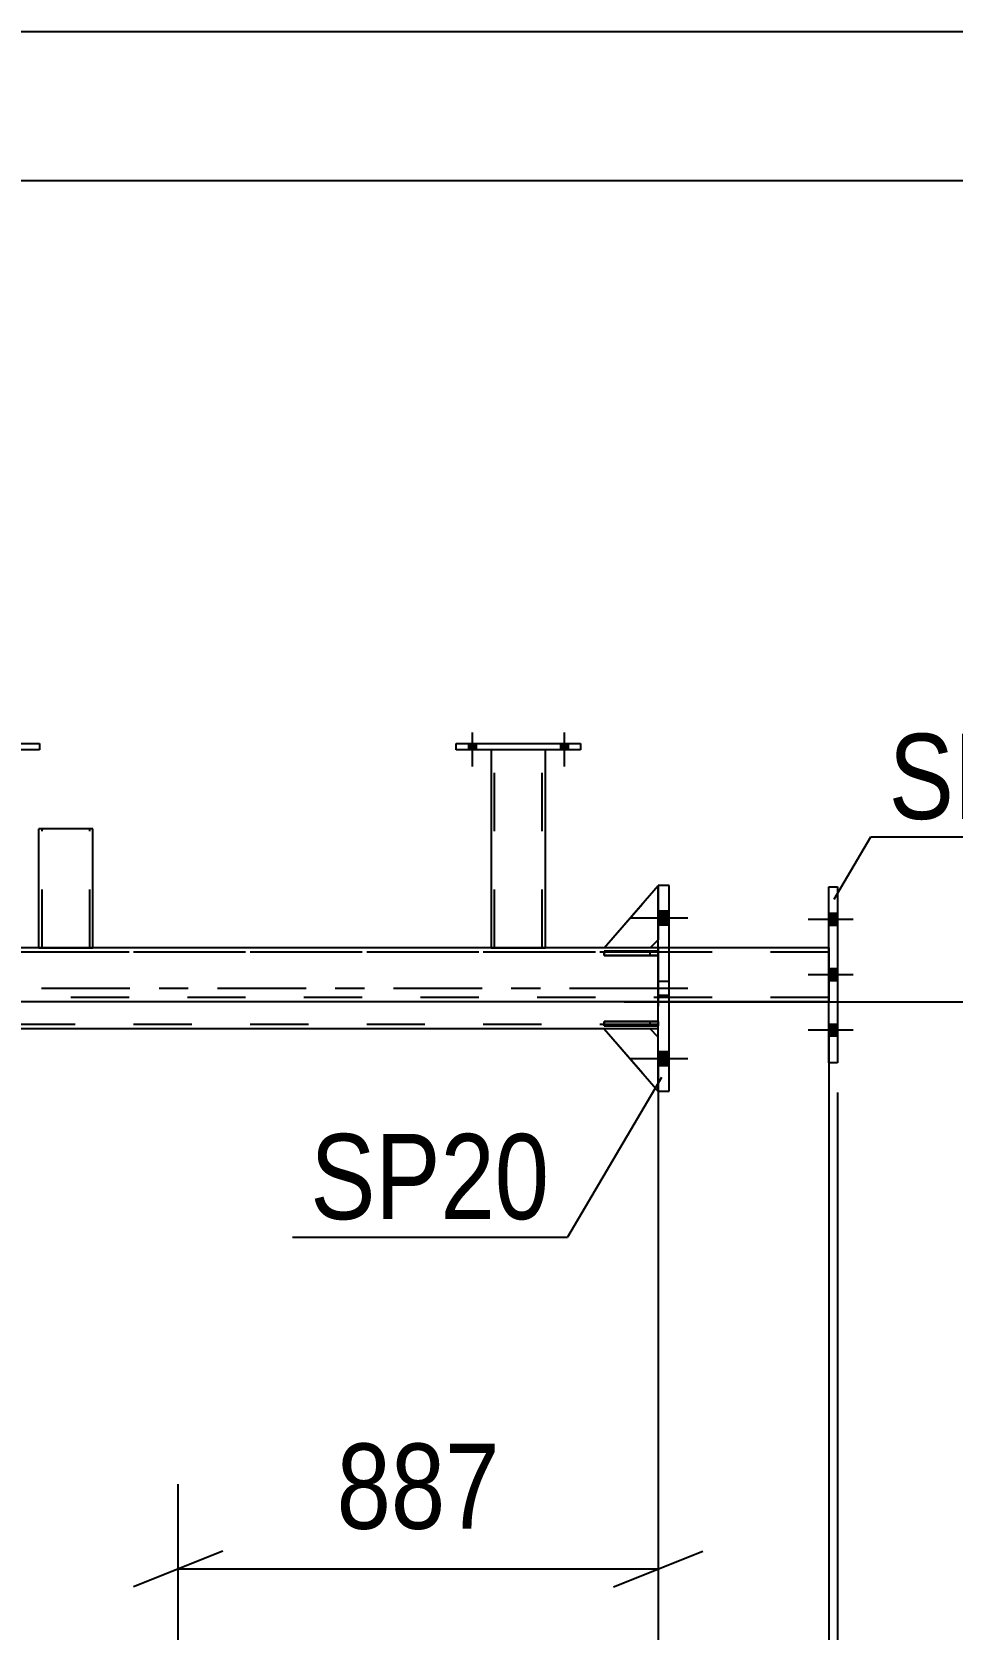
# Model space of a CAD drawing. Header units: millimetres. Extents: x -787 to 402, y -866 to -25.
# Drawn here: x 275.2 to 306.2, y -78.8 to -25.1 of the extents above; entities that cross this region are included whole.
import ezdxf

# ---------------------------------------------------------------- set-up
doc = ezdxf.new("R2010")
doc.units = ezdxf.units.MM
doc.linetypes.add('DXK_LINE_DOT2', pattern=[3.9198, 1.9599, -1.9599])
doc.linetypes.add('DXK_LINE_DOT3', pattern=[5.9187, 2.979, -0.9799, 0.9799, -0.9799])
doc.styles.add('Arial Narrow', font='ARIALN.TTF', dxfattribs={"height": 0.2})

# ---------------------------------------------------------------- blocks, each defined once
blk = doc.blocks.new('Unknown-569028579-1134')
at = {"color": 5, "linetype": 'Continuous'}
for p, q in [((402.241, -25.126), (-786.759, -25.126)), ((397.241, -30.126), (-781.759, -30.126))]:
    blk.add_line(p, q, dxfattribs=at)
blk = doc.blocks.new('Part-569028579-13386 - 1369')
at = {"color": 2, "linetype": 'Continuous'}
for p, q in [((271.312, -49.255), (271.312, -49.037)), ((271.312, -49.037), (275.494, -49.037)), ((275.494, -49.255), (271.312, -49.255)), ((275.494, -49.037), (275.494, -49.255))]:
    blk.add_line(p, q, dxfattribs=at)
blk = doc.blocks.new('Part-569028579-1524 - 1369')
at = {"color": 2, "linetype": 'Continuous'}
for p, q in [((302.018, -59.773), (302.018, -53.864)), ((302.018, -53.864), (302.309, -53.864)), ((302.309, -53.864), (302.309, -59.773)), ((302.309, -59.773), (302.018, -59.773))]:
    blk.add_line(p, q, dxfattribs=at)
blk = doc.blocks.new('Part-569028579-13383 - 1369')
at = {"color": 2, "linetype": 'Continuous'}
for p, q in [((289.494, -49.255), (289.494, -49.037)), ((289.494, -49.037), (293.675, -49.037)), ((293.675, -49.255), (289.494, -49.255)), ((293.675, -49.037), (293.675, -49.255))]:
    blk.add_line(p, q, dxfattribs=at)
blk = doc.blocks.new('Part-569028579-1546 - 1369')
at = {"color": 7, "linetype": 'DXK_LINE_DOT2'}
for p, q in [((294.469, -55.909), (296.287, -53.819)), ((296.287, -53.819), (296.287, -55.637)), ((296.287, -55.637), (296.014, -55.909)), ((296.014, -55.909), (294.469, -55.909))]:
    blk.add_line(p, q, dxfattribs=at)
blk = doc.blocks.new('Part-569028579-1615 - 1369')
at = {"color": 7, "linetype": 'DXK_LINE_DOT2'}
for p, q in [((302.018, -56.055), (8.875, -56.055)), ((292.494, -55.909), (290.675, -55.909)), ((302.018, -55.909), (302.018, -57.727)), ((302.018, -57.582), (8.875, -57.582))]:
    blk.add_line(p, q, dxfattribs=at)
at = {"color": 2, "linetype": 'Continuous'}
for p, q in [((290.675, -55.909), (274.312, -55.909)), ((302.018, -55.909), (292.494, -55.909)), ((302.018, -57.727), (267.662, -57.727))]:
    blk.add_line(p, q, dxfattribs=at)
blk = doc.blocks.new('Part-569028579-1634 - 1369')
at = {"color": 7, "linetype": 'DXK_LINE_DOT2'}
for p, q in [((296.287, -56.019), (294.469, -56.019)), ((294.469, -56.019), (294.469, -56.164)), ((294.469, -56.164), (296.287, -56.164)), ((296.014, -56.164), (296.014, -56.019)), ((296.287, -56.164), (296.287, -56.019))]:
    blk.add_line(p, q, dxfattribs=at)
blk = doc.blocks.new('Part-569028579-1637 - 1369')
at = {"color": 7, "linetype": 'DXK_LINE_DOT2'}
for p, q in [((296.287, -58.382), (294.469, -58.382)), ((294.469, -58.382), (294.469, -58.528)), ((296.014, -58.528), (296.014, -58.382)), ((296.287, -58.528), (296.287, -58.382)), ((294.469, -58.528), (296.287, -58.528))]:
    blk.add_line(p, q, dxfattribs=at)
blk = doc.blocks.new('Part-569028579-1640 - 1369')
at = {"color": 7, "linetype": 'DXK_LINE_DOT2'}
for p, q in [((294.469, -56.164), (294.469, -56.019)), ((294.469, -56.019), (296.287, -56.019)), ((296.287, -56.164), (294.469, -56.164)), ((296.014, -56.164), (296.014, -56.019)), ((296.287, -56.019), (296.287, -56.164))]:
    blk.add_line(p, q, dxfattribs=at)
blk = doc.blocks.new('Part-569028579-1643 - 1369')
at = {"color": 2, "linetype": 'Continuous'}
for p, q in [((294.469, -58.528), (294.469, -58.382)), ((294.469, -58.382), (296.287, -58.382)), ((296.287, -58.382), (296.287, -58.528)), ((296.287, -58.528), (294.469, -58.528))]:
    blk.add_line(p, q, dxfattribs=at)
at = {"color": 7, "linetype": 'DXK_LINE_DOT2'}
blk.add_line((296.014, -58.528), (296.014, -58.382), dxfattribs=at)
blk = doc.blocks.new('Part-569028579-1649 - 1369')
at = {"color": 2, "linetype": 'Continuous'}
for p, q in [((294.469, -55.909), (296.287, -53.819)), ((296.287, -55.637), (296.014, -55.909))]:
    blk.add_line(p, q, dxfattribs=at)
at = {"color": 7, "linetype": 'DXK_LINE_DOT2'}
for p, q in [((296.287, -53.819), (296.287, -55.637)), ((296.014, -55.909), (294.469, -55.909)), ((294.469, -55.909), (294.469, -55.909)), ((296.014, -55.909), (296.014, -55.909))]:
    blk.add_line(p, q, dxfattribs=at)
blk = doc.blocks.new('Part-569028579-1652 - 1369')
at = {"color": 7, "linetype": 'DXK_LINE_DOT2'}
for p, q in [((296.014, -58.637), (294.469, -58.637)), ((294.469, -58.637), (296.287, -60.728)), ((296.287, -58.909), (296.014, -58.637)), ((296.287, -60.728), (296.287, -58.909))]:
    blk.add_line(p, q, dxfattribs=at)
blk = doc.blocks.new('Part-569028579-1655 - 1369')
at = {"color": 2, "linetype": 'Continuous'}
for p, q in [((296.014, -58.637), (294.469, -58.637)), ((294.469, -58.637), (296.287, -60.728)), ((296.287, -58.909), (296.014, -58.637))]:
    blk.add_line(p, q, dxfattribs=at)
at = {"color": 7, "linetype": 'DXK_LINE_DOT2'}
blk.add_line((296.287, -60.728), (296.287, -58.909), dxfattribs=at)
blk = doc.blocks.new('Bolt-569028579-1717 - 1369')
at = {"linetype": 'Continuous'}
for points in [[(296.65, -55.146), (296.65, -54.673), (296.287, -54.673), (296.287, -55.146)], [(296.65, -55.146), (296.65, -54.673), (296.287, -54.673), (296.287, -55.146)], [(296.65, -55.146), (296.65, -54.673), (296.287, -54.673), (296.287, -55.146)], [(296.65, -59.873), (296.65, -59.4), (296.287, -59.4), (296.287, -59.873)], [(296.65, -59.873), (296.65, -59.4), (296.287, -59.4), (296.287, -59.873)], [(296.65, -59.873), (296.65, -59.4), (296.287, -59.4), (296.287, -59.873)]]:
    blk.add_hatch(color=1, dxfattribs=at).paths.add_polyline_path(points)
at = {"color": 1, "linetype": 'Continuous'}
for p, q in [((296.65, -54.673), (296.287, -54.673)), ((296.65, -54.673), (296.287, -54.673)), ((296.65, -54.673), (296.287, -54.673)), ((297.287, -54.909), (295.378, -54.909)), ((297.287, -54.909), (295.378, -54.909)), ((297.287, -54.909), (295.378, -54.909)), ((296.65, -55.146), (296.287, -55.146)), ((296.65, -55.146), (296.287, -55.146)), ((296.65, -55.146), (296.287, -55.146)), ((296.65, -59.4), (296.287, -59.4)), ((296.65, -59.4), (296.287, -59.4)), ((296.65, -59.4), (296.287, -59.4)), ((297.287, -59.637), (295.378, -59.637)), ((297.287, -59.637), (295.378, -59.637)), ((297.287, -59.637), (295.378, -59.637)), ((296.65, -59.873), (296.287, -59.873)), ((296.65, -59.873), (296.287, -59.873)), ((296.65, -59.873), (296.287, -59.873))]:
    blk.add_line(p, q, dxfattribs=at)
at = {"color": 1, "linetype": 'DXK_LINE_DOT2'}
for p, q in [((297.287, -57.273), (295.378, -57.273)), ((297.287, -57.273), (295.378, -57.273)), ((296.65, -57.037), (296.287, -57.037)), ((296.65, -57.037), (296.287, -57.037)), ((296.65, -57.509), (296.287, -57.509)), ((296.65, -57.509), (296.287, -57.509))]:
    blk.add_line(p, q, dxfattribs=at)
blk = doc.blocks.new('Bolt-569028579-1722 - 1369')
at = {"linetype": 'Continuous'}
for points in [[(302.309, -55.155), (302.309, -54.755), (302.018, -54.755), (302.018, -55.155)], [(302.309, -55.155), (302.309, -54.755), (302.018, -54.755), (302.018, -55.155)], [(302.309, -55.155), (302.309, -54.755), (302.018, -54.755), (302.018, -55.155)], [(302.309, -57.018), (302.309, -56.618), (302.018, -56.618), (302.018, -57.018)], [(302.309, -57.018), (302.309, -56.618), (302.018, -56.618), (302.018, -57.018)], [(302.309, -58.882), (302.309, -58.482), (302.018, -58.482), (302.018, -58.882)], [(302.309, -58.882), (302.309, -58.482), (302.018, -58.482), (302.018, -58.882)], [(302.309, -58.882), (302.309, -58.482), (302.018, -58.482), (302.018, -58.882)]]:
    blk.add_hatch(color=1, dxfattribs=at).paths.add_polyline_path(points)
at = {"color": 1, "linetype": 'Continuous'}
for p, q in [((302.837, -54.955), (301.327, -54.955)), ((302.837, -54.955), (301.327, -54.955)), ((302.837, -54.955), (301.327, -54.955)), ((302.309, -54.755), (302.018, -54.755)), ((302.309, -54.755), (302.018, -54.755)), ((302.309, -54.755), (302.018, -54.755)), ((302.309, -55.155), (302.018, -55.155)), ((302.309, -55.155), (302.018, -55.155)), ((302.309, -55.155), (302.018, -55.155)), ((302.837, -56.818), (301.327, -56.818)), ((302.837, -56.818), (301.327, -56.818)), ((302.309, -56.618), (302.018, -56.618)), ((302.309, -56.618), (302.018, -56.618)), ((302.309, -57.018), (302.018, -57.018)), ((302.309, -57.018), (302.018, -57.018)), ((302.309, -58.482), (302.018, -58.482)), ((302.309, -58.482), (302.018, -58.482)), ((302.309, -58.482), (302.018, -58.482)), ((302.837, -58.682), (301.327, -58.682)), ((302.837, -58.682), (301.327, -58.682)), ((302.837, -58.682), (301.327, -58.682)), ((302.309, -58.882), (302.018, -58.882)), ((302.309, -58.882), (302.018, -58.882)), ((302.309, -58.882), (302.018, -58.882))]:
    blk.add_line(p, q, dxfattribs=at)
blk = doc.blocks.new('Part-569028579-1871 - 1369')
at = {"color": 7, "linetype": 'DXK_LINE_DOT2'}
for p, q in [((296.287, -55.909), (15.228, -55.91)), ((296.287, -56.055), (15.228, -56.055)), ((296.287, -55.909), (296.287, -58.637)), ((296.287, -58.491), (15.228, -58.491)), ((296.014, -58.637), (294.469, -58.637))]:
    blk.add_line(p, q, dxfattribs=at)
at = {"color": 7, "linetype": 'DXK_LINE_DOT3'}
blk.add_line((296.287, -57.273), (15.228, -57.273), dxfattribs=at)
at = {"color": 2, "linetype": 'Continuous'}
for p, q in [((294.469, -58.637), (272.665, -58.637)), ((296.287, -58.637), (296.014, -58.637))]:
    blk.add_line(p, q, dxfattribs=at)
blk = doc.blocks.new('Part-569028579-1891 - 1369')
at = {"color": 2, "linetype": 'Continuous'}
for p, q in [((296.65, -53.819), (296.287, -53.819)), ((296.287, -55.909), (296.287, -53.819)), ((296.65, -55.909), (296.65, -53.819)), ((296.287, -60.728), (296.287, -57.727)), ((296.65, -60.728), (296.65, -57.727)), ((296.287, -60.728), (296.65, -60.728))]:
    blk.add_line(p, q, dxfattribs=at)
at = {"color": 7, "linetype": 'DXK_LINE_DOT2'}
for p, q in [((296.287, -57.727), (296.287, -55.909)), ((296.65, -57.727), (296.65, -55.909))]:
    blk.add_line(p, q, dxfattribs=at)
blk = doc.blocks.new('Part-569028579-1977 - 1369')
at = {"color": 7, "linetype": 'DXK_LINE_DOT2'}
for p, q in [((289.494, -49.255), (289.494, -49.037)), ((289.494, -49.037), (293.675, -49.037)), ((293.675, -49.255), (289.494, -49.255)), ((293.675, -49.037), (293.675, -49.255))]:
    blk.add_line(p, q, dxfattribs=at)
blk = doc.blocks.new('Bolt-569028579-13461 - 1369')
at = {"linetype": 'Continuous'}
for points in [[(290.166, -49.037), (289.912, -49.037), (289.912, -49.255), (290.166, -49.255)], [(290.166, -49.037), (289.912, -49.037), (289.912, -49.255), (290.166, -49.255)], [(293.257, -49.037), (293.003, -49.037), (293.003, -49.255), (293.257, -49.255)], [(293.257, -49.037), (293.003, -49.037), (293.003, -49.255), (293.257, -49.255)]]:
    blk.add_hatch(color=1, dxfattribs=at).paths.add_polyline_path(points)
at = {"color": 1, "linetype": 'Continuous'}
for p, q in [((290.039, -48.673), (290.039, -49.818)), ((290.039, -48.673), (290.039, -49.818)), ((293.13, -48.673), (293.13, -49.818)), ((293.13, -48.673), (293.13, -49.818)), ((289.912, -49.037), (289.912, -49.255)), ((289.912, -49.037), (289.912, -49.255)), ((290.166, -49.037), (290.166, -49.255)), ((290.166, -49.037), (290.166, -49.255)), ((293.003, -49.037), (293.003, -49.255)), ((293.003, -49.037), (293.003, -49.255)), ((293.257, -49.037), (293.257, -49.255)), ((293.257, -49.037), (293.257, -49.255))]:
    blk.add_line(p, q, dxfattribs=at)
blk = doc.blocks.new('Part-569028579-13382 - 1369')
at = {"color": 2, "linetype": 'Continuous'}
for p, q in [((290.675, -49.255), (290.675, -55.911)), ((292.494, -55.911), (292.494, -49.255)), ((292.275, -55.911), (290.675, -55.911)), ((292.477, -55.911), (292.275, -55.911)), ((292.477, -55.911), (292.494, -55.911))]:
    blk.add_line(p, q, dxfattribs=at)
at = {"color": 7, "linetype": 'DXK_LINE_DOT2'}
for p, q in [((292.494, -49.255), (290.675, -49.255)), ((290.785, -55.911), (290.785, -49.255)), ((292.385, -55.911), (292.385, -49.255)), ((290.675, -55.911), (290.692, -55.911)), ((290.785, -55.911), (290.793, -55.911)), ((290.793, -55.911), (290.81, -55.911)), ((290.81, -55.911), (290.816, -55.911)), ((292.275, -55.911), (292.43, -55.911))]:
    blk.add_line(p, q, dxfattribs=at)
blk = doc.blocks.new('Part-569028579-13384 - 1369')
at = {"color": 7, "linetype": 'DXK_LINE_DOT2'}
for p, q in [((292.494, -49.255), (290.675, -49.255)), ((290.675, -49.255), (290.675, -55.911)), ((290.785, -55.911), (290.785, -49.255)), ((292.385, -55.911), (292.385, -49.255)), ((292.494, -55.911), (292.494, -49.255)), ((290.675, -55.911), (292.494, -55.911)), ((290.692, -55.911), (290.675, -55.911))]:
    blk.add_line(p, q, dxfattribs=at)
blk = doc.blocks.new('Part-569028579-13450 - 1369')
at = {"color": 2, "linetype": 'Continuous'}
for p, q in [((277.068, -51.909), (275.468, -51.909)), ((275.468, -55.909), (275.468, -51.909)), ((277.286, -51.909), (277.068, -51.909)), ((277.286, -55.909), (277.286, -51.909))]:
    blk.add_line(p, q, dxfattribs=at)
at = {"color": 7, "linetype": 'DXK_LINE_DOT2'}
for p, q in [((275.468, -51.909), (275.484, -51.909)), ((275.577, -55.912), (275.577, -51.909)), ((275.577, -51.909), (275.585, -51.909)), ((275.585, -51.909), (275.602, -51.909)), ((275.602, -51.909), (275.609, -51.909)), ((277.177, -55.912), (277.177, -51.909)), ((275.468, -55.909), (275.468, -55.912)), ((275.468, -55.912), (277.286, -55.912)), ((275.468, -55.912), (275.484, -55.912)), ((277.286, -55.912), (277.286, -55.909)), ((277.286, -55.909), (277.286, -55.912))]:
    blk.add_line(p, q, dxfattribs=at)
blk = doc.blocks.new('Bolt-569028579-13462 - 1369')
at = {"linetype": 'Continuous'}
for points in [[(290.166, -49.037), (289.912, -49.037), (289.912, -49.255), (290.166, -49.255)], [(290.166, -49.037), (289.912, -49.037), (289.912, -49.255), (290.166, -49.255)], [(293.257, -49.037), (293.003, -49.037), (293.003, -49.255), (293.257, -49.255)], [(293.257, -49.037), (293.003, -49.037), (293.003, -49.255), (293.257, -49.255)]]:
    blk.add_hatch(color=1, dxfattribs=at).paths.add_polyline_path(points)
at = {"color": 1, "linetype": 'Continuous'}
for p, q in [((290.039, -48.673), (290.039, -49.818)), ((290.039, -48.673), (290.039, -49.818)), ((293.13, -48.673), (293.13, -49.818)), ((293.13, -48.673), (293.13, -49.818)), ((289.912, -49.037), (289.912, -49.255)), ((289.912, -49.037), (289.912, -49.255)), ((290.166, -49.037), (290.166, -49.255)), ((290.166, -49.037), (290.166, -49.255)), ((293.003, -49.037), (293.003, -49.255)), ((293.003, -49.037), (293.003, -49.255)), ((293.257, -49.037), (293.257, -49.255)), ((293.257, -49.037), (293.257, -49.255))]:
    blk.add_line(p, q, dxfattribs=at)
blk = doc.blocks.new('StraightDimension-569028579-65275 - 1369')
at = {"color": 7, "linetype": 'Continuous'}
blk.add_line((302.309, -60.773), (302.309, -132.486), dxfattribs=at)
blk = doc.blocks.new('StraightDimension-569028579-65249 - 1369')
at = {"color": 7, "linetype": 'Continuous'}
blk.add_line((295.147, -57.727), (316.163, -57.727), dxfattribs=at)
blk = doc.blocks.new('StraightDimension-569028579-65230 - 1369')
at = {"color": 7, "linetype": 'Continuous'}
for p, q in [((296.287, -59.637), (296.287, -79.186)), ((280.152, -111.728), (280.152, -73.936)), ((281.652, -76.186), (278.652, -77.386)), ((294.787, -77.386), (297.787, -76.186)), ((280.152, -76.786), (296.287, -76.786))]:
    blk.add_line(p, q, dxfattribs=at)
at = {"color": 0}
blk.add_wipeout([(291.562, -76.036), (291.562, -71.836), (284.877, -71.836), (284.877, -76.036)], dxfattribs=at)
at = {"color": 3, "style": 'Arial Narrow'}
blk.add_text('887', height=2.8633, dxfattribs=at).set_placement((285.477, -75.436))
blk = doc.blocks.new('StraightDimension-569028579-65238 - 1369')
at = {"color": 7, "linetype": 'Continuous'}
for p, q in [((302.018, -58.727), (302.018, -88.822)), ((281.302, -111.827), (281.302, -83.572)), ((282.802, -85.822), (279.802, -87.022)), ((300.518, -87.022), (303.518, -85.822)), ((281.302, -86.422), (302.018, -86.422))]:
    blk.add_line(p, q, dxfattribs=at)
at = {"color": 0}
blk.add_wipeout([(295.916, -85.672), (295.916, -81.472), (287.404, -81.472), (287.404, -85.672)], dxfattribs=at)
at = {"color": 3, "style": 'Arial Narrow'}
blk.add_text('1139', height=2.8633, dxfattribs=at).set_placement((288.004, -85.072))
blk = doc.blocks.new('Mark-569028579-1520 - 1369')
at = {"color": 30, "linetype": 'Continuous'}
for p, q in [((302.203, -54.277), (303.438, -52.179)), ((303.438, -52.179), (312.677, -52.179))]:
    blk.add_line(p, q, dxfattribs=at)
at = {"color": 0}
blk.add_wipeout([(312.077, -51.579), (312.077, -48.579), (304.038, -48.579), (304.038, -51.579)], dxfattribs=at)
blk.add_wipeout([(312.077, -51.579), (312.077, -48.579), (304.038, -48.579), (304.038, -51.579)], dxfattribs=at)
at = {"color": 3, "style": 'Arial Narrow'}
blk.add_text('SP19', height=2.8633, dxfattribs=at).set_placement((304.038, -51.579))
blk = doc.blocks.new('Mark-569028579-1887 - 1369')
at = {"color": 30, "linetype": 'Continuous'}
for p in [(296.401, -60.267), (283.994, -65.629)]:
    blk.add_line(p, (293.233, -65.629), dxfattribs=at)
at = {"color": 0}
blk.add_wipeout([(292.633, -65.029), (292.633, -62.029), (284.594, -62.029), (284.594, -65.029)], dxfattribs=at)
blk.add_wipeout([(292.633, -65.029), (292.633, -62.029), (284.594, -62.029), (284.594, -65.029)], dxfattribs=at)
at = {"color": 3, "style": 'Arial Narrow'}
blk.add_text('SP20', height=2.8633, dxfattribs=at).set_placement((284.594, -65.029))

msp = doc.modelspace()

# ---------------------------------------------------------------- block references
for name in ['Unknown-569028579-1134', 'Bolt-569028579-13461 - 1369', 'Bolt-569028579-13462 - 1369', 'Part-569028579-13386 - 1369', 'Part-569028579-13383 - 1369', 'Part-569028579-1977 - 1369', 'Part-569028579-13382 - 1369', 'Part-569028579-13384 - 1369', 'Part-569028579-13450 - 1369', 'Part-569028579-1546 - 1369', 'Part-569028579-1649 - 1369', 'Part-569028579-1891 - 1369', 'Part-569028579-1524 - 1369', 'Bolt-569028579-1717 - 1369', 'Part-569028579-1615 - 1369', 'Bolt-569028579-1722 - 1369', 'Part-569028579-1871 - 1369', 'Part-569028579-1634 - 1369', 'Part-569028579-1640 - 1369', 'Part-569028579-1637 - 1369', 'Part-569028579-1643 - 1369', 'Part-569028579-1652 - 1369', 'Part-569028579-1655 - 1369']:
    msp.add_blockref(name, (0, 0))

# ---------------------------------------------------------------- next in the draw order: block references
for name in ['Mark-569028579-1520 - 1369', 'StraightDimension-569028579-65275 - 1369']:
    msp.add_blockref(name, (0, 0))

# ---------------------------------------------------------------- next in the draw order: block references
msp.add_blockref('StraightDimension-569028579-65249 - 1369', (0, 0))

# ---------------------------------------------------------------- next in the draw order: block references
msp.add_blockref('StraightDimension-569028579-65230 - 1369', (0, 0))

# ---------------------------------------------------------------- next in the draw order: block references
msp.add_blockref('StraightDimension-569028579-65238 - 1369', (0, 0))

# ---------------------------------------------------------------- next in the draw order: block references
msp.add_blockref('Mark-569028579-1887 - 1369', (0, 0))

doc.saveas('drawing.dxf')
